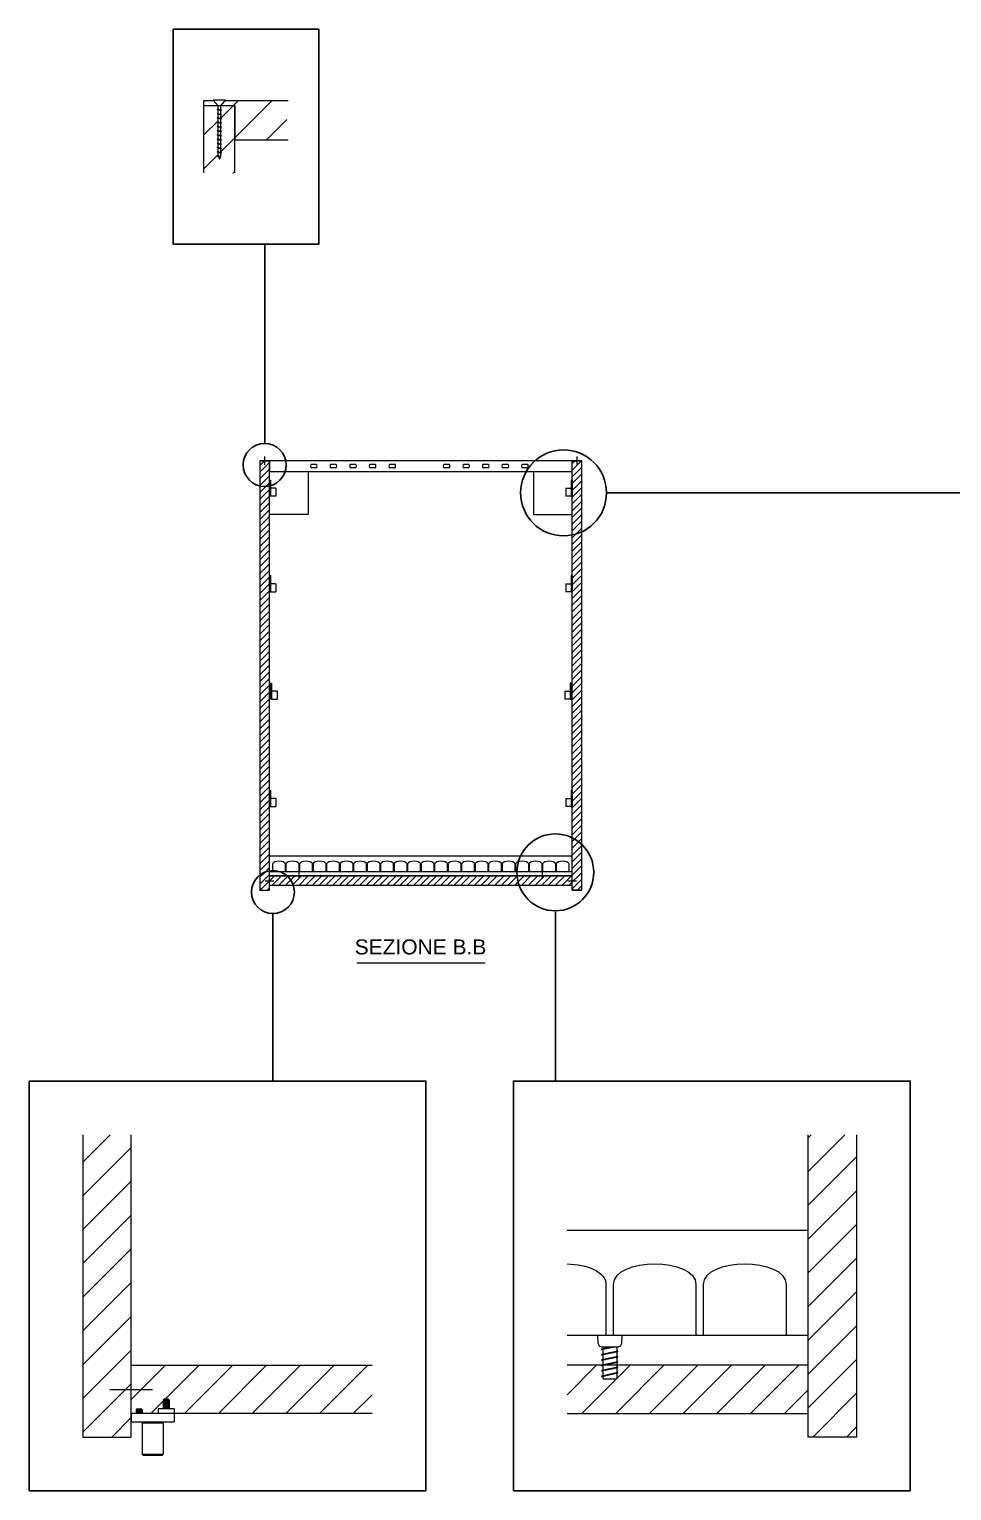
# Model space of a CAD drawing. Header units: millimetres. Extents: x 1946 to 3001, y 1889 to 2316.
# Drawn here: x 2227.3 to 2399.2, y 2042.6 to 2314.8 of the extents above; entities that cross this region are included whole.
import ezdxf

# ---------------------------------------------------------------- set-up
doc = ezdxf.new("R2010")
doc.units = ezdxf.units.MM
for name, color, linetype, lineweight in [('A-FURN', 8, 'Continuous', 18), ('G-ANNO-DIM', 3, 'Continuous', 18), ('meccanismi', 4, 'Continuous', 18), ('viti', 2, 'Continuous', 18)]:
    doc.layers.add(name, color=color, linetype=linetype, lineweight=lineweight)
doc.layers.add('ingrandimenti', color=6, linetype='Continuous')
doc.styles.add('underline', font='arial.ttf')
pattern_1 = [(225, (4032.7633, -659.1956), (3.1430896, -3.1430896), [])]
pattern_2 = [(225, (445.3055, 0), (0.62861793, -0.62861793), [])]

# ---------------------------------------------------------------- blocks, each defined once
blk = doc.blocks.new('buchi')
at = {"layer": 'meccanismi'}
for p, q in [((2908.12, 1714.86), (2908.12, 1715.76)), ((2908.82, 1715.76), (2908.82, 1714.86))]:
    blk.add_line(p, q, dxfattribs=at)
for points in [[(2908.82, 1715.76), (2908.82, 1716), (2908.12, 1716), (2908.12, 1715.76)], [(2908.12, 1714.86), (2908.12, 1714.63), (2908.82, 1714.63), (2908.82, 1714.86)]]:
    blk.add_open_spline(points, degree=3, dxfattribs=at)

msp = doc.modelspace()

# ---------------------------------------------------------------- hatches: boundary and pattern name
at = {"layer": 'A-FURN'}
h = msp.add_hatch(dxfattribs=at)
h.set_pattern_fill('ANSI31', color=256, scale=1.4, angle=180)
h.set_pattern_definition(pattern_1)
edge = h.paths.add_edge_path()
edge.add_spline(control_points=[(2262.35, 2296.72), (2262.32, 2296.73), (2262.32, 2296.63), (2262.35, 2296.62)], knot_values=[0, 0, 0, 0, 0.020013, 0.020013, 0.020013, 0.020013], degree=3, periodic=0)
edge.add_line((2262.35, 2296.62), (2262.46, 2296.6))
edge.add_line((2262.46, 2296.6), (2262.46, 2295.91))
edge.add_line((2262.46, 2295.91), (2262.35, 2295.93))
edge.add_spline(control_points=[(2262.35, 2295.93), (2262.32, 2295.94), (2262.32, 2295.84), (2262.35, 2295.83)], knot_values=[0, 0, 0, 0, 0.020013, 0.020013, 0.020013, 0.020013], degree=3, periodic=0)
edge.add_line((2262.35, 2295.83), (2262.46, 2295.81))
edge.add_line((2262.46, 2295.81), (2262.46, 2295.11))
edge.add_line((2262.46, 2295.11), (2262.35, 2295.14))
edge.add_spline(control_points=[(2262.35, 2295.14), (2262.32, 2295.14), (2262.32, 2295.04), (2262.35, 2295.04)], knot_values=[0, 0, 0, 0, 0.020013, 0.020013, 0.020013, 0.020013], degree=3, periodic=0)
edge.add_line((2262.35, 2295.04), (2262.46, 2295.01))
edge.add_line((2262.46, 2295.01), (2262.46, 2294.32))
edge.add_line((2262.46, 2294.32), (2262.35, 2294.35))
edge.add_spline(control_points=[(2262.35, 2294.35), (2262.32, 2294.35), (2262.32, 2294.25), (2262.35, 2294.25)], knot_values=[0, 0, 0, 0, 0.020013, 0.020013, 0.020013, 0.020013], degree=3, periodic=0)
edge.add_line((2262.35, 2294.25), (2262.46, 2294.22))
edge.add_line((2262.46, 2294.22), (2262.46, 2293.53))
edge.add_line((2262.46, 2293.53), (2262.35, 2293.56))
edge.add_spline(control_points=[(2262.35, 2293.56), (2262.32, 2293.56), (2262.32, 2293.46), (2262.35, 2293.46)], knot_values=[0, 0, 0, 0, 0.020013, 0.020013, 0.020013, 0.020013], degree=3, periodic=0)
edge.add_line((2262.35, 2293.46), (2262.46, 2293.43))
edge.add_line((2262.46, 2293.43), (2262.46, 2292.74))
edge.add_line((2262.46, 2292.74), (2262.35, 2292.77))
edge.add_spline(control_points=[(2262.35, 2292.77), (2262.32, 2292.77), (2262.32, 2292.67), (2262.35, 2292.67)], knot_values=[0, 0, 0, 0, 0.020013, 0.020013, 0.020013, 0.020013], degree=3, periodic=0)
edge.add_line((2262.35, 2292.67), (2262.46, 2292.64))
edge.add_line((2262.46, 2292.64), (2262.46, 2291.95))
edge.add_line((2262.46, 2291.95), (2262.35, 2291.98))
edge.add_spline(control_points=[(2262.35, 2291.97), (2262.32, 2291.98), (2262.32, 2291.88), (2262.35, 2291.87)], knot_values=[0, 0, 0, 0, 0.020013, 0.020013, 0.020013, 0.020013], degree=3, periodic=0)
edge.add_line((2262.35, 2291.87), (2262.46, 2291.85))
edge.add_line((2262.46, 2291.85), (2262.46, 2291.31))
edge.add_line((2262.46, 2291.31), (2262.51, 2291.15))
edge.add_line((2262.51, 2291.15), (2262.44, 2291.17))
edge.add_spline(control_points=[(2262.44, 2291.16), (2262.41, 2291.17), (2262.41, 2291.07), (2262.44, 2291.06)], knot_values=[0, 0, 0, 0, 0.020013, 0.020013, 0.020013, 0.020013], degree=3, periodic=0)
edge.add_line((2262.44, 2291.06), (2262.55, 2291.04))
edge.add_line((2262.55, 2291.04), (2262.71, 2290.56))
edge.add_line((2262.71, 2290.56), (2262.85, 2290.98))
edge.add_line((2262.85, 2290.98), (2262.95, 2290.96))
edge.add_spline(control_points=[(2262.94, 2290.96), (2262.98, 2290.95), (2262.98, 2291.05), (2262.94, 2291.06)], knot_values=[0, 0, 0, 0, 0.02, 0.02, 0.02, 0.02], degree=3, periodic=0)
edge.add_line((2262.94, 2291.06), (2262.88, 2291.07))
edge.add_line((2262.88, 2291.07), (2262.96, 2291.31))
edge.add_line((2262.96, 2291.31), (2262.96, 2291.74))
edge.add_line((2262.96, 2291.74), (2263.07, 2291.72))
edge.add_spline(control_points=[(2263.07, 2291.72), (2263.1, 2291.71), (2263.1, 2291.81), (2263.07, 2291.82)], knot_values=[0, 0, 0, 0, 0.02, 0.02, 0.02, 0.02], degree=3, periodic=0)
edge.add_line((2263.07, 2291.82), (2262.96, 2291.84))
edge.add_line((2262.96, 2291.84), (2262.96, 2292.54))
edge.add_line((2262.96, 2292.54), (2263.07, 2292.51))
edge.add_spline(control_points=[(2263.07, 2292.51), (2263.1, 2292.51), (2263.1, 2292.61), (2263.07, 2292.61)], knot_values=[0, 0, 0, 0, 0.02, 0.02, 0.02, 0.02], degree=3, periodic=0)
edge.add_line((2263.07, 2292.61), (2262.96, 2292.64))
edge.add_line((2262.96, 2292.64), (2262.96, 2293.33))
edge.add_line((2262.96, 2293.33), (2263.07, 2293.3))
edge.add_spline(control_points=[(2263.07, 2293.3), (2263.1, 2293.3), (2263.1, 2293.4), (2263.07, 2293.4)], knot_values=[0, 0, 0, 0, 0.02, 0.02, 0.02, 0.02], degree=3, periodic=0)
edge.add_line((2263.07, 2293.4), (2262.96, 2293.43))
edge.add_line((2262.96, 2293.43), (2262.96, 2294.12))
edge.add_line((2262.96, 2294.12), (2263.07, 2294.09))
edge.add_spline(control_points=[(2263.07, 2294.09), (2263.1, 2294.09), (2263.1, 2294.19), (2263.07, 2294.19)], knot_values=[0, 0, 0, 0, 0.02, 0.02, 0.02, 0.02], degree=3, periodic=0)
edge.add_line((2263.07, 2294.19), (2262.96, 2294.22))
edge.add_line((2262.96, 2294.22), (2262.96, 2294.91))
edge.add_line((2262.96, 2294.91), (2263.07, 2294.88))
edge.add_spline(control_points=[(2263.07, 2294.88), (2263.1, 2294.88), (2263.1, 2294.98), (2263.07, 2294.98)], knot_values=[0, 0, 0, 0, 0.02, 0.02, 0.02, 0.02], degree=3, periodic=0)
edge.add_line((2263.07, 2294.98), (2262.96, 2295.01))
edge.add_line((2262.96, 2295.01), (2262.96, 2295.7))
edge.add_line((2262.96, 2295.7), (2263.07, 2295.67))
edge.add_spline(control_points=[(2263.07, 2295.68), (2263.1, 2295.67), (2263.1, 2295.77), (2263.07, 2295.78)], knot_values=[0, 0, 0, 0, 0.02, 0.02, 0.02, 0.02], degree=3, periodic=0)
edge.add_line((2263.07, 2295.78), (2262.96, 2295.8))
edge.add_line((2262.96, 2295.8), (2262.96, 2296.49))
edge.add_line((2262.96, 2296.49), (2263.07, 2296.46))
edge.add_spline(control_points=[(2263.07, 2296.47), (2263.1, 2296.46), (2263.1, 2296.56), (2263.07, 2296.57)], knot_values=[0, 0, 0, 0, 0.02, 0.02, 0.02, 0.02], degree=3, periodic=0)
edge.add_line((2263.07, 2296.57), (2262.96, 2296.59))
edge.add_line((2262.96, 2296.59), (2262.96, 2297.28))
edge.add_line((2262.96, 2297.28), (2263.07, 2297.26))
edge.add_spline(control_points=[(2263.07, 2297.26), (2263.1, 2297.25), (2263.1, 2297.35), (2263.07, 2297.36)], knot_values=[0, 0, 0, 0, 0.02, 0.02, 0.02, 0.02], degree=3, periodic=0)
edge.add_line((2263.07, 2297.36), (2262.96, 2297.38))
edge.add_line((2262.96, 2297.38), (2262.96, 2298.07))
edge.add_line((2262.96, 2298.07), (2263.07, 2298.05))
edge.add_spline(control_points=[(2263.07, 2298.05), (2263.1, 2298.04), (2263.1, 2298.14), (2263.07, 2298.15)], knot_values=[0, 0, 0, 0, 0.02, 0.02, 0.02, 0.02], degree=3, periodic=0)
edge.add_line((2263.07, 2298.15), (2262.96, 2298.17))
edge.add_line((2262.96, 2298.17), (2262.96, 2298.86))
edge.add_line((2262.96, 2298.86), (2263.07, 2298.84))
edge.add_spline(control_points=[(2263.07, 2298.84), (2263.1, 2298.83), (2263.1, 2298.93), (2263.07, 2298.94)], knot_values=[0, 0, 0, 0, 0.02, 0.02, 0.02, 0.02], degree=3, periodic=0)
edge.add_line((2263.07, 2298.94), (2262.96, 2298.96))
edge.add_line((2262.96, 2298.96), (2262.96, 2299.65))
edge.add_line((2262.96, 2299.65), (2263.07, 2299.63))
edge.add_spline(control_points=[(2263.07, 2299.63), (2263.1, 2299.62), (2263.1, 2299.72), (2263.07, 2299.73)], knot_values=[0, 0, 0, 0, 0.02, 0.02, 0.02, 0.02], degree=3, periodic=0)
edge.add_line((2263.07, 2299.73), (2262.96, 2299.75))
edge.add_line((2262.96, 2299.75), (2262.96, 2300.5))
edge.add_line((2262.96, 2300.5), (2265.6, 2300.5))
edge.add_line((2265.6, 2300.5), (2265.6, 2294.09))
edge.add_line((2265.6, 2294.09), (2265.6, 2288))
edge.add_arc((2262.71, 2300.5), 12.83, 270, 283.0029, ccw=False)
edge.add_arc((2262.71, 2300.5), 12.83, 256.9971, 270, ccw=False)
edge.add_line((2259.82, 2288), (2259.82, 2300.5))
edge.add_line((2259.82, 2300.5), (2262.46, 2300.5))
edge.add_line((2262.46, 2300.5), (2262.46, 2299.86))
edge.add_line((2262.46, 2299.86), (2262.35, 2299.88))
edge.add_spline(control_points=[(2262.35, 2299.88), (2262.32, 2299.89), (2262.32, 2299.79), (2262.35, 2299.78)], knot_values=[0, 0, 0, 0, 0.020013, 0.020013, 0.020013, 0.020013], degree=3, periodic=0)
edge.add_line((2262.35, 2299.78), (2262.46, 2299.76))
edge.add_line((2262.46, 2299.76), (2262.46, 2299.07))
edge.add_line((2262.46, 2299.07), (2262.35, 2299.09))
edge.add_spline(control_points=[(2262.35, 2299.09), (2262.32, 2299.1), (2262.32, 2299), (2262.35, 2298.99)], knot_values=[0, 0, 0, 0, 0.020013, 0.020013, 0.020013, 0.020013], degree=3, periodic=0)
edge.add_line((2262.35, 2298.99), (2262.46, 2298.97))
edge.add_line((2262.46, 2298.97), (2262.46, 2298.28))
edge.add_line((2262.46, 2298.28), (2262.35, 2298.3))
edge.add_spline(control_points=[(2262.35, 2298.3), (2262.32, 2298.31), (2262.32, 2298.21), (2262.35, 2298.2)], knot_values=[0, 0, 0, 0, 0.020013, 0.020013, 0.020013, 0.020013], degree=3, periodic=0)
edge.add_line((2262.35, 2298.2), (2262.46, 2298.18))
edge.add_line((2262.46, 2298.18), (2262.46, 2297.49))
edge.add_line((2262.46, 2297.49), (2262.35, 2297.51))
edge.add_spline(control_points=[(2262.35, 2297.51), (2262.32, 2297.52), (2262.32, 2297.42), (2262.35, 2297.41)], knot_values=[0, 0, 0, 0, 0.020013, 0.020013, 0.020013, 0.020013], degree=3, periodic=0)
edge.add_line((2262.35, 2297.41), (2262.46, 2297.39))
edge.add_line((2262.46, 2297.39), (2262.46, 2296.7))
edge.add_line((2262.46, 2296.7), (2262.35, 2296.72))
h = msp.add_hatch(dxfattribs=at)
h.set_pattern_fill('ANSI31', color=256, scale=0.28, angle=180)
h.set_pattern_definition(pattern_2)
h.paths.add_polyline_path([(2330.25, 2234.42), (2328.45, 2234.42), (2328.45, 2232.42), (2328.45, 2220.58, 0.059495), (2330.25, 2221.18)])
h.paths.add_polyline_path([(2330.25, 2221.18, -0.059495), (2328.45, 2220.58), (2328.45, 2164.21, -0.076968), (2330.25, 2162.96)])
h.paths.add_polyline_path([(2330.25, 2162.96, 0.076968), (2328.45, 2164.21), (2328.45, 2156.42), (2328.45, 2154.42), (2330.25, 2154.42)])
h.paths.add_polyline_path([(2328.45, 2156.42), (2328.45, 2157.09), (2318.18, 2157.09, 0.064731), (2318.59, 2155.29), (2328.45, 2155.29)])
h.paths.add_polyline_path([(2318.18, 2157.09), (2275.35, 2157.09, -0.136201), (2276.51, 2155.29), (2318.59, 2155.29, -0.064731)])
h.paths.add_polyline_path([(2275.35, 2157.09), (2272.05, 2157.09), (2272.05, 2156.42), (2272.05, 2155.29), (2276.51, 2155.29, 0.136201)])
h.paths.add_polyline_path([(2272.05, 2158.05, 0.124519), (2270.25, 2157.27), (2270.25, 2154.42), (2272.05, 2154.42)])
h.paths.add_polyline_path([(2272.05, 2234.42), (2270.25, 2234.42), (2270.25, 2229.72, 0.113961), (2272.05, 2229.72)])
h = msp.add_hatch(dxfattribs=at)
h.set_pattern_fill('ANSI31', color=256, scale=0.28, angle=180)
h.set_pattern_definition(pattern_2)
h.paths.add_polyline_path([(2272.05, 2224.42), (2272.05, 2229.72, -0.113961), (2270.25, 2229.72), (2270.25, 2157.27, -0.124519), (2272.05, 2158.05), (2272.05, 2160.87)])
h = msp.add_hatch(dxfattribs=at)
h.set_pattern_fill('ANSI31', color=256, scale=1.400022, angle=180)
h.set_pattern_definition([(225, (10987.3475, -12072.167), (3.1431384, -3.1431384), [])])
h.paths.add_polyline_path([(2246.28, 2108.9), (2237.28, 2108.9), (2237.28, 2052.62), (2246.28, 2052.62)])
h = msp.add_hatch(dxfattribs=at)
h.set_pattern_fill('ANSI31', color=256, scale=1.400022, angle=180)
h.set_pattern_definition([(225, (11023.663, -12072.167), (3.1431384, -3.1431384), [])])
h.paths.add_polyline_path([(2372.43, 2108.9), (2381.43, 2108.9), (2381.43, 2052.62), (2372.43, 2052.62)])
h = msp.add_hatch(dxfattribs=at)
h.set_pattern_fill('ANSI31', color=256, scale=1.400022, angle=180)
h.set_pattern_definition([(225, (10987.3475, -12068.81), (3.1431384, -3.1431384), [])])
h.paths.add_polyline_path([(2291.19, 2056.98), (2291.19, 2065.98), (2246.28, 2065.98), (2246.28, 2056.98)])
h = msp.add_hatch(dxfattribs=at)
h.set_pattern_fill('ANSI31', color=256, scale=1.400022, angle=180)
h.set_pattern_definition([(225, (11023.663, -12068.81), (3.1431384, -3.1431384), [])])
h.paths.add_polyline_path([(2327.51, 2056.98), (2327.51, 2065.98), (2372.43, 2065.98), (2372.43, 2056.98)])
at = {"layer": 'meccanismi'}
h = msp.add_hatch(dxfattribs=at)
h.set_pattern_fill('ANSI31', color=256, scale=1.4, angle=180)
h.set_pattern_definition(pattern_1)
h.paths.add_polyline_path([(2275.5, 2301.5, -0.151551), (2273.82, 2294.09), (2265.6, 2294.09), (2265.6, 2300.5), (2262.96, 2300.5), (2263.81, 2301.5)])

# ---------------------------------------------------------------- linework, layer by layer
at = {"layer": 'A-FURN'}
for p, q in [((2259.82, 2288), (2259.82, 2300.5)), ((2262.46, 2300.5), (2259.82, 2300.5)), ((2265.6, 2300.5), (2262.96, 2300.5)), ((2265.6, 2288), (2265.6, 2300.5)), ((2270.25, 2234.42), (2270.25, 2154.42)), ((2270.25, 2234.42), (2272.05, 2234.42)), ((2272.05, 2154.42), (2272.05, 2234.42)), ((2328.45, 2154.42), (2328.45, 2234.42)), ((2328.45, 2234.42), (2330.25, 2234.42)), ((2330.25, 2154.42), (2330.25, 2234.42)), ((2279.25, 2232.42), (2279.25, 2224.42)), ((2279.25, 2224.42), (2272.05, 2224.42)), ((2272.05, 2157.09), (2328.45, 2157.09)), ((2270.25, 2154.42), (2272.05, 2154.42)), ((2328.45, 2155.29), (2272.05, 2155.29)), ((2328.45, 2154.42), (2330.25, 2154.42)), ((2330.25, 2154.42), (2328.45, 2154.42)), ((2237.28, 2108.9), (2237.28, 2052.62)), ((2246.28, 2052.62), (2246.28, 2108.9)), ((2372.43, 2052.62), (2372.43, 2108.9)), ((2381.43, 2108.9), (2381.43, 2052.62)), ((2246.28, 2065.98), (2291.19, 2065.98)), ((2246.28, 2065.98), (2291.19, 2065.98)), ((2372.43, 2065.98), (2327.51, 2065.98)), ((2372.43, 2065.98), (2327.51, 2065.98)), ((2291.19, 2056.98), (2246.28, 2056.98)), ((2327.51, 2056.98), (2372.43, 2056.98)), ((2237.28, 2052.62), (2246.28, 2052.62)), ((2381.43, 2052.62), (2372.43, 2052.62))]:
    msp.add_line(p, q, dxfattribs=at)
for points in [[(2265.6, 2300.5), (2265.6, 2294.09)], [(2321.25, 2232.42), (2321.25, 2224.42), (2328.45, 2224.42)], [(2272.05, 2156.42), (2272.05, 2224.42)], [(2328.45, 2156.42), (2328.45, 2224.42)], [(2246.28, 2062.62), (2246.28, 2108.9)], [(2372.43, 2062.62), (2372.43, 2108.9)]]:
    msp.add_lwpolyline(points, dxfattribs=at)
at = {"layer": 'G-ANNO-DIM'}
msp.add_line((2288.32, 2140.92), (2312.21, 2140.92), dxfattribs=at)
at = {"layer": 'ingrandimenti'}
for points in [[(2254.1, 2314.75), (2254.1, 2274.75), (2281.23, 2274.75)], [(2281.23, 2314.75), (2254.1, 2314.75)], [(2281.23, 2314.75), (2281.23, 2274.75)], [(2271.15, 2237.62), (2271.15, 2274.75)], [(2334.85, 2228.42), (2423.44, 2228.42)], [(2272.69, 2118.9), (2272.69, 2150.1)], [(2325.31, 2118.9), (2325.31, 2150.44)]]:
    msp.add_lwpolyline(points, dxfattribs=at)
for points in [[(2227.28, 2042.62), (2227.28, 2118.9), (2301.19, 2118.9), (2301.19, 2042.62)], [(2317.51, 2042.62), (2317.51, 2118.9), (2391.43, 2118.9), (2391.43, 2042.62)]]:
    msp.add_lwpolyline(points, close=True, dxfattribs=at)
for centre, radius in [((2271.15, 2233.62), 4), ((2326.85, 2228.42), 8), ((2325.31, 2157.77), 7.16), ((2272.69, 2154.1), 4)]:
    msp.add_circle(centre, radius, dxfattribs=at)
at = {"layer": 'meccanismi'}
for p, q in [((2259.82, 2301.5), (2261.61, 2301.5)), ((2263.81, 2301.5), (2275.5, 2301.5)), ((2330.25, 2234.42), (2270.25, 2234.42)), ((2272.05, 2234.42), (2270.25, 2234.42)), ((2328.45, 2232.42), (2328.45, 2234.42)), ((2328.45, 2234.42), (2330.25, 2234.42)), ((2272.05, 2230.82), (2272.05, 2227.82)), ((2272.05, 2230.82), (2272.25, 2230.82)), ((2272.25, 2230.82), (2272.25, 2227.82)), ((2273.25, 2229.32), (2272.25, 2229.32)), ((2273.25, 2229.32), (2273.25, 2227.82)), ((2327.25, 2229.32), (2327.25, 2227.82)), ((2327.25, 2229.32), (2328.25, 2229.32)), ((2328.45, 2230.82), (2328.25, 2230.82)), ((2328.25, 2230.82), (2328.25, 2227.82)), ((2328.45, 2230.82), (2328.45, 2227.82)), ((2328.25, 2227.82), (2327.25, 2227.82)), ((2328.25, 2227.82), (2328.45, 2227.82)), ((2272.05, 2213.02), (2272.05, 2210.02)), ((2272.05, 2213.02), (2272.25, 2213.02)), ((2272.25, 2213.02), (2272.25, 2210.02)), ((2328.45, 2213.02), (2328.25, 2213.02)), ((2328.25, 2213.02), (2328.25, 2210.02)), ((2328.45, 2213.02), (2328.45, 2210.02)), ((2272.25, 2210.02), (2272.05, 2210.02)), ((2273.25, 2211.52), (2272.25, 2211.52)), ((2272.25, 2210.02), (2273.25, 2210.02)), ((2273.25, 2211.52), (2273.25, 2210.02)), ((2327.25, 2211.52), (2327.25, 2210.02)), ((2327.25, 2211.52), (2328.25, 2211.52)), ((2328.25, 2210.02), (2327.25, 2210.02)), ((2328.25, 2210.02), (2328.45, 2210.02)), ((2272.25, 2193.02), (2272.25, 2190.02)), ((2272.25, 2193.02), (2272.45, 2193.02)), ((2272.45, 2193.02), (2272.45, 2190.02)), ((2273.45, 2191.52), (2272.45, 2191.52)), ((2273.45, 2191.52), (2273.45, 2190.02)), ((2327.05, 2191.52), (2327.05, 2190.02)), ((2327.05, 2191.52), (2328.05, 2191.52)), ((2328.25, 2193.02), (2328.05, 2193.02)), ((2328.05, 2193.02), (2328.05, 2190.02)), ((2328.25, 2193.02), (2328.25, 2190.02)), ((2272.45, 2190.02), (2272.25, 2190.02)), ((2272.45, 2190.02), (2273.45, 2190.02)), ((2328.05, 2190.02), (2327.05, 2190.02)), ((2328.05, 2190.02), (2328.25, 2190.02)), ((2272.05, 2173.02), (2272.05, 2170.02)), ((2272.05, 2173.02), (2272.25, 2173.02)), ((2272.25, 2173.02), (2272.25, 2170.02)), ((2328.45, 2173.02), (2328.25, 2173.02)), ((2328.25, 2173.02), (2328.25, 2170.02)), ((2328.45, 2173.02), (2328.45, 2170.02)), ((2272.25, 2170.02), (2272.05, 2170.02)), ((2273.25, 2171.52), (2272.25, 2171.52)), ((2272.25, 2170.02), (2273.25, 2170.02)), ((2273.25, 2171.52), (2273.25, 2170.02)), ((2327.25, 2171.52), (2327.25, 2170.02)), ((2327.25, 2171.52), (2328.25, 2171.52)), ((2328.25, 2170.02), (2327.25, 2170.02)), ((2328.25, 2170.02), (2328.45, 2170.02)), ((2272.05, 2160.87), (2328.45, 2160.87)), ((2272.67, 2157.93), (2272.67, 2159.34)), ((2274.97, 2159.34), (2274.97, 2157.93)), ((2275.18, 2157.93), (2275.18, 2159.34)), ((2277.49, 2159.34), (2277.49, 2157.93)), ((2280.01, 2159.34), (2280.01, 2157.93)), ((2282.52, 2159.34), (2282.52, 2157.93)), ((2285.04, 2159.34), (2285.04, 2157.93)), ((2287.56, 2159.34), (2287.56, 2157.93)), ((2290.07, 2159.34), (2290.07, 2157.93)), ((2292.59, 2159.34), (2292.59, 2157.93)), ((2295.11, 2159.34), (2295.11, 2157.93)), ((2297.62, 2159.34), (2297.62, 2157.93)), ((2300.14, 2159.34), (2300.14, 2157.93)), ((2300.35, 2157.93), (2300.35, 2159.34)), ((2302.66, 2159.34), (2302.66, 2157.93)), ((2302.87, 2157.93), (2302.87, 2159.34)), ((2305.17, 2159.34), (2305.17, 2157.93)), ((2307.69, 2159.34), (2307.69, 2157.93)), ((2310.21, 2159.34), (2310.21, 2157.93)), ((2312.72, 2159.34), (2312.72, 2157.93)), ((2315.24, 2159.34), (2315.24, 2157.93)), ((2317.76, 2159.34), (2317.76, 2157.93)), ((2320.28, 2159.34), (2320.28, 2157.93)), ((2322.79, 2159.34), (2322.79, 2157.93)), ((2325.31, 2159.34), (2325.31, 2157.93)), ((2327.83, 2159.34), (2327.83, 2157.93)), ((2272.05, 2157.93), (2328.45, 2157.93)), ((2328.45, 2157.09), (2272.05, 2157.09)), ((2327.51, 2091.16), (2372.43, 2091.16)), ((2334.73, 2081.02), (2334.73, 2071.62)), ((2351.51, 2081.02), (2351.51, 2071.62)), ((2368.29, 2081.02), (2368.29, 2071.62)), ((2327.51, 2071.62), (2372.43, 2071.62)), ((2372.43, 2065.98), (2327.51, 2065.98)), ((2247.23, 2057.68), (2248.33, 2057.68)), ((2247.23, 2057.68), (2247.23, 2056.98)), ((2248.17, 2057.84), (2247.38, 2057.84)), ((2247.38, 2057.84), (2247.38, 2057.84)), ((2247.38, 2057.68), (2247.38, 2056.98)), ((2247.54, 2056.98), (2247.54, 2057.68)), ((2247.7, 2057.68), (2247.7, 2056.98)), ((2247.86, 2056.98), (2247.86, 2057.68)), ((2248.01, 2057.68), (2248.01, 2056.98)), ((2248.17, 2056.98), (2248.17, 2057.68)), ((2248.33, 2057.68), (2248.33, 2056.98)), ((2254.28, 2057.85), (2251.28, 2057.85)), ((2251.28, 2057.85), (2251.28, 2056.98)), ((2252.23, 2059.5), (2253.33, 2059.5)), ((2252.23, 2059.5), (2252.23, 2057.85)), ((2253.17, 2059.66), (2252.38, 2059.66)), ((2252.38, 2059.66), (2252.38, 2059.66)), ((2252.38, 2059.5), (2252.38, 2057.85)), ((2252.54, 2057.85), (2252.54, 2059.5)), ((2252.7, 2059.5), (2252.7, 2057.85)), ((2252.86, 2057.85), (2252.86, 2059.5)), ((2253.01, 2059.5), (2253.01, 2057.85)), ((2253.17, 2057.85), (2253.17, 2059.5)), ((2253.33, 2059.5), (2253.33, 2057.85)), ((2254.28, 2057.85), (2254.28, 2055.48)), ((2251.28, 2056.98), (2246.28, 2056.98)), ((2248.33, 2055.24), (2252.23, 2055.24)), ((2248.33, 2055.24), (2248.33, 2049.44)), ((2248.53, 2055.24), (2248.53, 2055.48)), ((2248.98, 2055.48), (2251.58, 2055.48)), ((2252.03, 2055.24), (2252.03, 2055.48)), ((2248.33, 2049.44), (2252.23, 2049.44)), ((2248.53, 2049.24), (2252.03, 2049.24))]:
    msp.add_line(p, q, dxfattribs=at)
for points in [[(2259.82, 2300.5), (2259.82, 2301.5)], [(2262.46, 2300.5), (2259.82, 2300.5)], [(2265.6, 2294.09), (2265.6, 2300.5), (2262.96, 2300.5)], [(2275.5, 2294.09), (2265.6, 2294.09)], [(2272.05, 2234.42), (2272.05, 2232.42), (2328.45, 2232.42)], [(2273.25, 2227.82), (2272.05, 2227.82)], [(2272.05, 2157.09), (2272.05, 2160.87)], [(2328.45, 2157.09), (2328.45, 2160.87)], [(2277.7, 2157.93), (2277.7, 2159.34)], [(2280.22, 2157.93), (2280.22, 2159.34)], [(2282.73, 2157.93), (2282.73, 2159.34)], [(2285.25, 2157.93), (2285.25, 2159.34)], [(2287.77, 2157.93), (2287.77, 2159.34)], [(2290.28, 2157.93), (2290.28, 2159.34)], [(2292.8, 2157.93), (2292.8, 2159.34)], [(2295.32, 2157.93), (2295.32, 2159.34)], [(2297.84, 2157.93), (2297.84, 2159.34)], [(2305.39, 2157.93), (2305.39, 2159.34)], [(2307.9, 2157.93), (2307.9, 2159.34)], [(2310.42, 2157.93), (2310.42, 2159.34)], [(2312.94, 2157.93), (2312.94, 2159.34)], [(2315.45, 2157.93), (2315.45, 2159.34)], [(2317.97, 2157.93), (2317.97, 2159.34)], [(2320.49, 2157.93), (2320.49, 2159.34)], [(2323, 2157.93), (2323, 2159.34)], [(2325.52, 2157.93), (2325.52, 2159.34)], [(2372.43, 2065.98), (2372.43, 2091.16)], [(2336.14, 2071.62), (2336.14, 2081.02)], [(2352.92, 2071.62), (2352.92, 2081.02)], [(2254.28, 2057.85), (2251.28, 2057.85)], [(2246.28, 2056.98), (2246.28, 2055.48)], [(2246.28, 2055.48), (2254.28, 2055.48)], [(2252.23, 2055.24), (2252.23, 2049.44)]]:
    msp.add_lwpolyline(points, dxfattribs=at)
for points in [[(2272.67, 2159.34), (2272.67, 2160.11), (2274.97, 2160.11), (2274.97, 2159.34)], [(2275.18, 2159.34), (2275.18, 2160.11), (2277.49, 2160.11), (2277.49, 2159.34)], [(2277.7, 2159.34), (2277.7, 2160.11), (2280.01, 2160.11), (2280.01, 2159.34)], [(2280.22, 2159.34), (2280.22, 2160.11), (2282.52, 2160.11), (2282.52, 2159.34)], [(2282.73, 2159.34), (2282.73, 2160.11), (2285.04, 2160.11), (2285.04, 2159.34)], [(2285.25, 2159.34), (2285.25, 2160.11), (2287.56, 2160.11), (2287.56, 2159.34)], [(2287.77, 2159.34), (2287.77, 2160.11), (2290.07, 2160.11), (2290.07, 2159.34)], [(2290.28, 2159.34), (2290.28, 2160.11), (2292.59, 2160.11), (2292.59, 2159.34)], [(2292.8, 2159.34), (2292.8, 2160.11), (2295.11, 2160.11), (2295.11, 2159.34)], [(2295.32, 2159.34), (2295.32, 2160.11), (2297.62, 2160.11), (2297.62, 2159.34)], [(2297.84, 2159.34), (2297.84, 2160.11), (2300.14, 2160.11), (2300.14, 2159.34)], [(2300.35, 2159.34), (2300.35, 2160.11), (2302.66, 2160.11), (2302.66, 2159.34)], [(2302.87, 2159.34), (2302.87, 2160.11), (2305.17, 2160.11), (2305.17, 2159.34)], [(2305.39, 2159.34), (2305.39, 2160.11), (2307.69, 2160.11), (2307.69, 2159.34)], [(2307.9, 2159.34), (2307.9, 2160.11), (2310.21, 2160.11), (2310.21, 2159.34)], [(2310.42, 2159.34), (2310.42, 2160.11), (2312.72, 2160.11), (2312.72, 2159.34)], [(2312.94, 2159.34), (2312.94, 2160.11), (2315.24, 2160.11), (2315.24, 2159.34)], [(2315.45, 2159.34), (2315.45, 2160.11), (2317.76, 2160.11), (2317.76, 2159.34)], [(2317.97, 2159.34), (2317.97, 2160.11), (2320.28, 2160.11), (2320.28, 2159.34)], [(2320.49, 2159.34), (2320.49, 2160.11), (2322.79, 2160.11), (2322.79, 2159.34)], [(2323, 2159.34), (2323, 2160.11), (2325.31, 2160.11), (2325.31, 2159.34)], [(2325.52, 2159.34), (2325.52, 2160.11), (2327.83, 2160.11), (2327.83, 2159.34)], [(2327.51, 2084.85), (2331.19, 2084.76), (2334.73, 2083.48), (2334.73, 2081.02)], [(2336.14, 2081.02), (2336.14, 2086.14), (2351.51, 2086.14), (2351.51, 2081.02)], [(2352.92, 2081.02), (2352.92, 2086.14), (2368.29, 2086.14), (2368.29, 2081.02)], [(2247.38, 2057.84), (2247.31, 2057.84), (2247.23, 2057.76), (2247.23, 2057.68)], [(2248.33, 2057.68), (2248.33, 2057.76), (2248.24, 2057.84), (2248.17, 2057.84)], [(2252.38, 2059.66), (2252.31, 2059.66), (2252.23, 2059.58), (2252.23, 2059.5)], [(2253.33, 2059.5), (2253.33, 2059.58), (2253.24, 2059.66), (2253.17, 2059.66)], [(2248.53, 2049.24), (2248.43, 2049.24), (2248.33, 2049.34), (2248.33, 2049.44)], [(2252.03, 2049.24), (2252.12, 2049.24), (2252.23, 2049.34), (2252.23, 2049.44)]]:
    msp.add_open_spline(points, degree=3, dxfattribs=at)
at = {"layer": 'viti'}
for p, q in [((2263.86, 2301.56), (2261.56, 2301.56)), ((2261.56, 2301.56), (2262.46, 2300.5)), ((2262.35, 2299.88), (2263.07, 2299.73)), ((2262.35, 2299.78), (2263.07, 2299.63)), ((2262.96, 2300.5), (2262.46, 2300.5)), ((2262.96, 2300.5), (2263.86, 2301.56)), ((2262.35, 2299.09), (2263.07, 2298.94)), ((2262.35, 2298.99), (2263.07, 2298.84)), ((2262.35, 2298.3), (2263.07, 2298.15)), ((2262.35, 2298.2), (2263.07, 2298.05)), ((2262.35, 2297.51), (2263.07, 2297.36)), ((2262.35, 2297.41), (2263.07, 2297.26)), ((2262.35, 2296.72), (2263.07, 2296.57)), ((2262.35, 2296.62), (2263.07, 2296.47)), ((2262.35, 2295.93), (2263.07, 2295.78)), ((2262.35, 2295.83), (2263.07, 2295.68)), ((2262.35, 2295.14), (2263.07, 2294.98)), ((2262.35, 2295.04), (2263.07, 2294.88)), ((2262.35, 2294.35), (2263.07, 2294.19)), ((2262.35, 2294.25), (2263.07, 2294.09)), ((2262.35, 2293.56), (2263.07, 2293.4)), ((2262.35, 2293.46), (2263.07, 2293.3)), ((2262.35, 2292.77), (2263.07, 2292.61)), ((2262.35, 2292.67), (2263.07, 2292.51)), ((2262.35, 2291.97), (2263.07, 2291.82)), ((2262.35, 2291.87), (2263.07, 2291.72)), ((2262.44, 2291.16), (2262.94, 2291.06)), ((2262.44, 2291.06), (2262.94, 2290.96)), ((2262.46, 2291.31), (2262.51, 2291.15)), ((2262.55, 2291.04), (2262.71, 2290.56)), ((2262.85, 2290.98), (2262.71, 2290.56)), ((2262.96, 2291.31), (2262.88, 2291.07)), ((2271.15, 2233.62), (2271.15, 2235.22)), ((2329.35, 2233.62), (2329.35, 2235.22)), ((2277.58, 2156.63), (2277.58, 2158.23)), ((2322.89, 2156.63), (2322.89, 2158.23)), ((2271.25, 2156.19), (2272.85, 2156.19)), ((2327.65, 2156.19), (2329.25, 2156.19)), ((2333.84, 2069.44), (2337.07, 2069.44)), ((2335.96, 2069.44), (2333.97, 2069.01)), ((2336.58, 2069.44), (2333.97, 2068.88)), ((2336.94, 2068.64), (2333.97, 2068.01)), ((2336.94, 2068.51), (2333.97, 2067.87)), ((2334.17, 2069.44), (2334.17, 2063.57)), ((2334.17, 2068.92), (2334.17, 2068.05)), ((2336.74, 2069.44), (2336.74, 2063.57)), ((2336.94, 2067.64), (2333.97, 2067)), ((2336.94, 2067.51), (2333.97, 2066.87)), ((2336.94, 2066.64), (2333.97, 2066)), ((2336.94, 2066.5), (2333.97, 2065.87)), ((2336.94, 2065.63), (2333.97, 2065)), ((2336.94, 2065.5), (2333.97, 2064.86)), ((2334.17, 2067.92), (2334.17, 2067.05)), ((2334.17, 2066.91), (2334.17, 2066.04)), ((2334.17, 2065.91), (2334.17, 2065.04)), ((2336.94, 2064.63), (2333.97, 2063.99)), ((2336.94, 2064.5), (2333.97, 2063.86)), ((2334.17, 2064.91), (2334.17, 2064.04)), ((2334.3, 2063.44), (2336.61, 2063.44)), ((2242.28, 2061.48), (2250.28, 2061.48))]:
    msp.add_line(p, q, dxfattribs=at)
for points in [[(2262.46, 2299.86), (2262.46, 2300.5)], [(2262.46, 2299.07), (2262.46, 2299.76)], [(2262.96, 2299.75), (2262.96, 2300.5)], [(2262.96, 2298.96), (2262.96, 2299.65)], [(2262.46, 2298.28), (2262.46, 2298.97)], [(2262.46, 2297.49), (2262.46, 2298.18)], [(2262.46, 2296.7), (2262.46, 2297.39)], [(2262.96, 2298.17), (2262.96, 2298.86)], [(2262.96, 2298.17), (2262.96, 2298.86)], [(2262.96, 2297.38), (2262.96, 2298.07)], [(2262.96, 2296.59), (2262.96, 2297.28)], [(2262.46, 2295.91), (2262.46, 2296.6)], [(2262.46, 2295.11), (2262.46, 2295.81)], [(2262.46, 2294.32), (2262.46, 2295.01)], [(2262.46, 2293.53), (2262.46, 2294.22)], [(2262.96, 2295.8), (2262.96, 2296.49)], [(2262.96, 2295.01), (2262.96, 2295.7)], [(2262.96, 2294.22), (2262.96, 2294.91)], [(2262.96, 2293.43), (2262.96, 2294.12)], [(2262.46, 2292.74), (2262.46, 2293.43)], [(2262.46, 2291.95), (2262.46, 2292.64)], [(2262.46, 2291.31), (2262.46, 2291.85)], [(2262.96, 2292.64), (2262.96, 2293.33)], [(2262.96, 2291.84), (2262.96, 2292.54)], [(2262.96, 2291.84), (2262.96, 2292.54)], [(2262.96, 2291.31), (2262.96, 2291.74)], [(2333.12, 2071.62), (2337.79, 2071.62)]]:
    msp.add_lwpolyline(points, dxfattribs=at)
for centre, start, end in [((2333.26, 2071.62), 180, 198.2952), ((2337.66, 2071.62), 341.7048, 0), ((2334.3, 2063.57), 180, 270), ((2336.61, 2063.57), 270, 0)]:
    msp.add_arc(centre, 0.133, start, end, dxfattribs=at)
for points in [[(2262.35, 2299.78), (2262.32, 2299.79), (2262.32, 2299.89), (2262.35, 2299.88)], [(2263.07, 2299.63), (2263.1, 2299.62), (2263.1, 2299.72), (2263.07, 2299.73)], [(2262.35, 2298.99), (2262.32, 2299), (2262.32, 2299.1), (2262.35, 2299.09)], [(2262.35, 2298.2), (2262.32, 2298.21), (2262.32, 2298.31), (2262.35, 2298.3)], [(2262.35, 2297.41), (2262.32, 2297.42), (2262.32, 2297.52), (2262.35, 2297.51)], [(2263.07, 2298.84), (2263.1, 2298.83), (2263.1, 2298.93), (2263.07, 2298.94)], [(2263.07, 2298.05), (2263.1, 2298.04), (2263.1, 2298.14), (2263.07, 2298.15)], [(2263.07, 2297.26), (2263.1, 2297.25), (2263.1, 2297.35), (2263.07, 2297.36)], [(2262.35, 2296.62), (2262.32, 2296.63), (2262.32, 2296.73), (2262.35, 2296.72)], [(2262.35, 2295.83), (2262.32, 2295.84), (2262.32, 2295.94), (2262.35, 2295.93)], [(2262.35, 2295.04), (2262.32, 2295.04), (2262.32, 2295.14), (2262.35, 2295.14)], [(2262.35, 2294.25), (2262.32, 2294.25), (2262.32, 2294.35), (2262.35, 2294.35)], [(2263.07, 2296.47), (2263.1, 2296.46), (2263.1, 2296.56), (2263.07, 2296.57)], [(2263.07, 2295.68), (2263.1, 2295.67), (2263.1, 2295.77), (2263.07, 2295.78)], [(2263.07, 2294.88), (2263.1, 2294.88), (2263.1, 2294.98), (2263.07, 2294.98)], [(2263.07, 2294.09), (2263.1, 2294.09), (2263.1, 2294.19), (2263.07, 2294.19)], [(2262.35, 2293.46), (2262.32, 2293.46), (2262.32, 2293.56), (2262.35, 2293.56)], [(2262.35, 2292.67), (2262.32, 2292.67), (2262.32, 2292.77), (2262.35, 2292.77)], [(2262.35, 2291.87), (2262.32, 2291.88), (2262.32, 2291.98), (2262.35, 2291.97)], [(2263.07, 2293.3), (2263.1, 2293.3), (2263.1, 2293.4), (2263.07, 2293.4)], [(2263.07, 2292.51), (2263.1, 2292.51), (2263.1, 2292.61), (2263.07, 2292.61)], [(2263.07, 2291.72), (2263.1, 2291.71), (2263.1, 2291.81), (2263.07, 2291.82)], [(2262.44, 2291.06), (2262.41, 2291.07), (2262.41, 2291.17), (2262.44, 2291.16)], [(2262.94, 2290.96), (2262.98, 2290.95), (2262.98, 2291.05), (2262.94, 2291.06)], [(2333.84, 2069.44), (2333.09, 2069.44), (2333.37, 2070.86), (2333.13, 2071.58)], [(2337.78, 2071.58), (2337.55, 2070.86), (2337.83, 2069.44), (2337.07, 2069.44)], [(2333.97, 2068.88), (2333.92, 2068.87), (2333.92, 2069), (2333.97, 2069.01)], [(2336.94, 2068.51), (2336.99, 2068.52), (2336.99, 2068.65), (2336.94, 2068.64)], [(2333.97, 2067.87), (2333.92, 2067.86), (2333.92, 2068), (2333.97, 2068.01)], [(2333.97, 2066.87), (2333.92, 2066.86), (2333.92, 2066.99), (2333.97, 2067)], [(2333.97, 2065.87), (2333.92, 2065.86), (2333.92, 2065.99), (2333.97, 2066)], [(2336.94, 2067.51), (2336.99, 2067.52), (2336.99, 2067.65), (2336.94, 2067.64)], [(2336.94, 2066.5), (2336.99, 2066.51), (2336.99, 2066.65), (2336.94, 2066.64)], [(2336.94, 2065.5), (2336.99, 2065.51), (2336.99, 2065.64), (2336.94, 2065.63)], [(2333.97, 2064.86), (2333.92, 2064.85), (2333.92, 2064.99), (2333.97, 2065)], [(2333.97, 2063.86), (2333.92, 2063.85), (2333.92, 2063.98), (2333.97, 2063.99)], [(2336.94, 2064.5), (2336.99, 2064.51), (2336.99, 2064.64), (2336.94, 2064.63)]]:
    msp.add_open_spline(points, degree=3, dxfattribs=at)

# ---------------------------------------------------------------- block references
at = {"layer": 'meccanismi', "rotation": 90}
for p in [(3995.63, -675.06), (3999.28, -675.06), (4002.93, -675.06), (4006.58, -675.06), (4010.23, -675.06), (4020.36, -675.06), (4024.01, -675.06), (4027.66, -675.06), (4031.31, -675.06), (4034.96, -675.06)]:
    msp.add_blockref('buchi', p, dxfattribs=at)

# ---------------------------------------------------------------- texts
at = {"layer": 'G-ANNO-DIM', "style": 'underline'}
msp.add_text('SEZIONE B.B', height=2.7972, dxfattribs=at).set_placement((2287.92, 2142.49))

doc.saveas('drawing.dxf')
